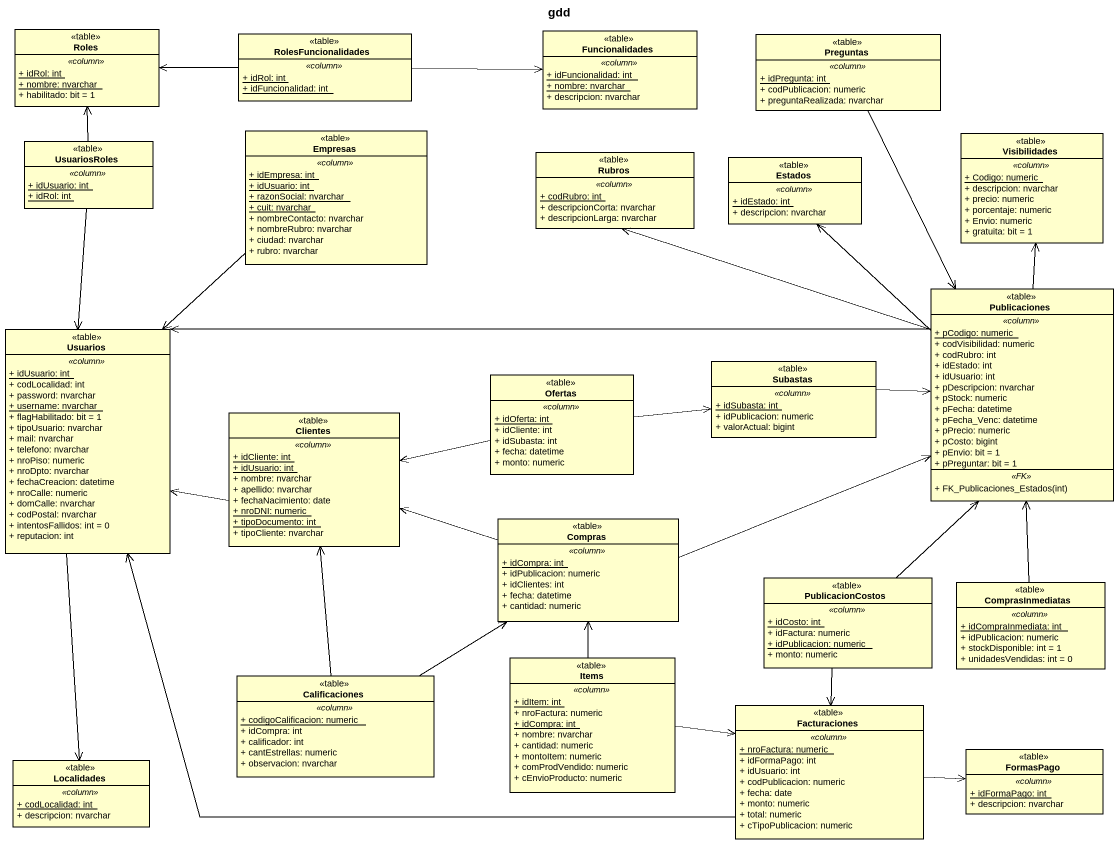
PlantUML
@startuml
title gdd
hide circle
hide empty members
skinparam classAttributeIconSize 0
class Roles <<table>> {
  .. <<column>> ..
  {static} + idRol: int
  {static} + nombre: nvarchar
  + habilitado: bit = 1
}
class RolesFuncionalidades <<table>> {
  .. <<column>> ..
  {static} + idRol: int
  {static} + idFuncionalidad: int
}
class Funcionalidades <<table>> {
  .. <<column>> ..
  {static} + idFuncionalidad: int
  {static} + nombre: nvarchar
  + descripcion: nvarchar
}
class Preguntas <<table>> {
  .. <<column>> ..
  {static} + idPregunta: int
  + codPublicacion: numeric
  + preguntaRealizada: nvarchar
}
class UsuariosRoles <<table>> {
  .. <<column>> ..
  {static} + idUsuario: int
  {static} + idRol: int
}
class Empresas <<table>> {
  .. <<column>> ..
  {static} + idEmpresa: int
  {static} + idUsuario: int
  {static} + razonSocial: nvarchar
  {static} + cuit: nvarchar
  + nombreContacto: nvarchar
  + nombreRubro: nvarchar
  + ciudad: nvarchar
  + rubro: nvarchar
}
class Visibilidades <<table>> {
  .. <<column>> ..
  {static} + Codigo: numeric
  + descripcion: nvarchar
  + precio: numeric
  + porcentaje: numeric
  + Envio: numeric
  + gratuita: bit = 1
}
class Rubros <<table>> {
  .. <<column>> ..
  {static} + codRubro: int
  + descripcionCorta: nvarchar
  + descripcionLarga: nvarchar
}
class Estados <<table>> {
  .. <<column>> ..
  {static} + idEstado: int
  + descripcion: nvarchar
}
class Publicaciones <<table>> {
  .. <<column>> ..
  {static} + pCodigo: numeric
  + codVisibilidad: numeric
  + codRubro: int
  + idEstado: int
  + idUsuario: int
  + pDescripcion: nvarchar
  + pStock: numeric
  + pFecha: datetime
  + pFecha_Venc: datetime
  + pPrecio: numeric
  + pCosto: bigint
  + pEnvio: bit = 1
  + pPreguntar: bit = 1
  .. <<FK>> ..
  + FK_Publicaciones_Estados(int)
}
class Usuarios <<table>> {
  .. <<column>> ..
  {static} + idUsuario: int
  + codLocalidad: int
  + password: nvarchar
  {static} + username: nvarchar
  + flagHabilitado: bit = 1
  + tipoUsuario: nvarchar
  + mail: nvarchar
  + telefono: nvarchar
  + nroPiso: numeric
  + nroDpto: nvarchar
  + fechaCreacion: datetime
  + nroCalle: numeric
  + domCalle: nvarchar
  + codPostal: nvarchar
  + intentosFallidos: int = 0
  + reputacion: int
}
class Ofertas <<table>> {
  .. <<column>> ..
  {static} + idOferta: int
  + idCliente: int
  + idSubasta: int
  + fecha: datetime
  + monto: numeric
}
class Subastas <<table>> {
  .. <<column>> ..
  {static} + idSubasta: int
  + idPublicacion: numeric
  + valorActual: bigint
}
class Clientes <<table>> {
  .. <<column>> ..
  {static} + idCliente: int
  {static} + idUsuario: int
  + nombre: nvarchar
  + apellido: nvarchar
  + fechaNacimiento: date
  {static} + nroDNI: numeric
  {static} + tipoDocumento: int
  + tipoCliente: nvarchar
}
class Compras <<table>> {
  .. <<column>> ..
  {static} + idCompra: int
  + idPublicacion: numeric
  + idClientes: int
  + fecha: datetime
  + cantidad: numeric
}
class PublicacionCostos <<table>> {
  .. <<column>> ..
  {static} + idCosto: int
  + idFactura: numeric
  {static} + idPublicacion: numeric
  + monto: numeric
}
class ComprasInmediatas <<table>> {
  .. <<column>> ..
  {static} + idCompraInmediata: int
  + idPublicacion: numeric
  + stockDisponible: int = 1
  + unidadesVendidas: int = 0
}
class Calificaciones <<table>> {
  .. <<column>> ..
  {static} + codigoCalificacion: numeric
  + idCompra: int
  + calificador: int
  + cantEstrellas: numeric
  + observacion: nvarchar
}
class Items <<table>> {
  .. <<column>> ..
  {static} + idItem: int
  + nroFactura: numeric
  {static} + idCompra: int
  + nombre: nvarchar
  + cantidad: numeric
  + montoItem: numeric
  + comProdVendido: numeric
  + cEnvioProducto: numeric
}
class Facturaciones <<table>> {
  .. <<column>> ..
  {static} + nroFactura: numeric
  + idFormaPago: int
  + idUsuario: int
  + codPublicacion: numeric
  + fecha: date
  + monto: numeric
  + total: numeric
  + cTipoPublicacion: numeric
}
class Localidades <<table>> {
  .. <<column>> ..
  {static} + codLocalidad: int
  + descripcion: nvarchar
}
class FormasPago <<table>> {
  .. <<column>> ..
  {static} + idFormaPago: int
  + descripcion: nvarchar
}
RolesFuncionalidades -left-> Roles
RolesFuncionalidades -right-> Funcionalidades
Preguntas --> Publicaciones
UsuariosRoles -up-> Roles
UsuariosRoles --> Usuarios
Empresas --> Usuarios
Publicaciones -up-> Visibilidades
Publicaciones -left-> Rubros
Publicaciones -up-> Estados
Publicaciones -left-> Usuarios
Usuarios --> Localidades
Ofertas -right-> Subastas
Ofertas -left-> Clientes
Subastas -right-> Publicaciones
Clientes -left-> Usuarios
Compras -right-> Publicaciones
Compras -left-> Clientes
PublicacionCostos -up-> Publicaciones
PublicacionCostos --> Facturaciones
ComprasInmediatas -up-> Publicaciones
Calificaciones -up-> Clientes
Calificaciones -up-> Compras
Items -up-> Compras
Items -right-> Facturaciones
Facturaciones -left-> Usuarios
Facturaciones -right-> FormasPago
@enduml
